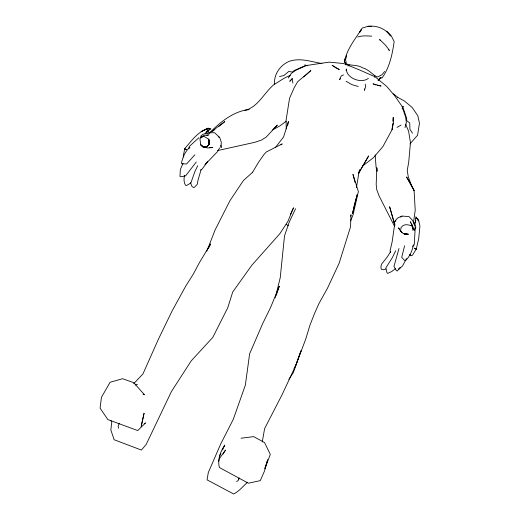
<?xml version="1.0" encoding="UTF-8"?>
<svg xmlns="http://www.w3.org/2000/svg" width="520" height="520" viewBox="0 0 520 520"><rect width="100%" height="100%" fill="white"/><g stroke="black" fill="none" stroke-linecap="round" stroke-linejoin="round"><path stroke-width="0.78" d="M188.994 148.746L189.007 147.16L189.95 145.86L198.913 137.703M364.468 88.913L364.423 90.35L365.755 86.411L365.144 84.071M416.553 217.906L415.772 218.27L414.817 226.064M345.397 64.825L345.566 62.582L345.813 63.05L344.39 62.108C346.528 49.693 354.738 39.644 361.452 29.387L359.431 32.649L362.141 28.106L368.362 26.202L371.391 26.305M392.535 125.008L392.119 129.578L382.96 146.484L373.464 157.697L362.966 165.698L358.351 173.7M392.88 121.192L393.224 117.384L393.341 122.395L392.119 129.578L393.14 123.221M264.953 468.059L267.683 459.765L264.55 470.906L260.28 480.616L248.385 483.216L219.369 467.512C217.38 459.596 220.35 451.581 224.822 445.094L222.489 450.008M413.472 222.514L415.22 210.197L414.089 190.522L411.249 184.808L408.324 177.014L407.225 170.56L408.74 161.928L410.462 142.617L408.61 131.248L405.594 124.111M356.421 187.759L359.437 169.605M184.737 148.798L183.326 155.649L183.781 157.073M346.073 70.454L346.34 68.952C346.262 78.305 361.465 83.974 368.413 78.305M262.236 442.052L264.622 428.584L282.146 394.589L295.678 365.612L305.734 339.112L309.907 325.306L314.438 313.742L318.819 303.817L327.587 288.015L339.163 263.185L350.506 226.909L351.032 214.767L350.668 216.255M344.981 58.786L344.39 62.108M394.738 223.652L392.158 241.787L390.032 250.939L390.526 252.447M184.529 175.247C183.82 178.536 183.664 182.488 185.588 185.367L186.647 185.419L190.866 182.994L194.811 171.75L197.724 165.672M287.736 125.281L288.425 121.524L283.562 136.994L275.23 147.713M413.348 244.862C412.406 250.744 409.767 256.503 405.464 260.663L404.501 260.37L401.726 257.348L404.593 245.785M414.512 230.49L414.999 228.254L415.974 227.103M218.686 461.468L219.369 458.594L225.498 450.099L223.093 454.116M276.055 294.723L280.228 277.687L284.518 235.775L289.276 222.008L295.575 208.715M402.181 108.979L402.707 106.847M404.982 127.712L406.367 122.48L405.632 117.065L401.888 106.087L394.803 95.908L386.965 86.651L375.219 76.869L359.697 70.011L343.714 63.531L329.127 62.14L306.358 65.52L295.711 70.323L291.239 73.489L288.301 78.013M346.704 55.413L345.585 59.592L346.365 63.902C351.631 65.962 357.578 64.558 362.648 67.853C368.641 69.309 372.053 74.529 377.306 77.005L381.817 74.925L384.637 71.455M398.996 248.514L393.952 266.422L396.299 270.445L397.183 271.031L400.069 267.793L398.671 269.152M275.19 297.772L275.867 295.497M207.883 133.075L208.656 130.559M201.117 169.553L197.964 180.369L197.333 184.21L194.422 187.323L193.433 187.512L191.9 186.342L190.508 182.702M276.224 295.412L279.305 286.228L270.53 307.6L262.815 323.297L249.626 353.769L245.362 385.106L233.279 419.367L220.753 443.904L208.299 472.57L207.077 479.869L233.688 494C239.239 491.153 243.081 486.213 247.566 482.222M406.529 258.544L402.454 266.058L398.697 269.23M264.829 468.8L270.309 454.402L264.537 442.54L253.682 436.631L240.988 438.217M206.811 251.147L215.169 229.794L229.983 200.636L243.451 180.486L252.707 172.205M119.359 423.176L118.112 426.14L118.703 428.246M350.63 220.889L353.1 214.708L358.365 191.588L352.95 174.33L355.069 182.533M415.857 220.675L415.044 222.489L413.621 223.958M183.027 163.222L180.356 169.507L179.966 176.508L180.993 176.755L185.627 175.812L196.281 161.98M290.284 214.611L293.495 207.811L287.885 221.403L279.832 233.727L251.836 265.226L232.758 291.896L227.734 307.788L212.791 337.396L191.185 360.906L171.411 391.573L146.204 444.418L141.407 450.073L114.127 439.731L110.831 429.923L111.787 422.051L110.955 420.693M252.363 172.614L258.453 162.409L263.945 154.518L266.383 151.924L282.204 143.891L280.969 144.84M219.486 456.32L220.818 453.512M395.681 250.75L392.373 257.582L385.866 267.878L386.945 272.656L387.725 273.416L391.684 271.564L395.388 268.645M208.514 248.268L210.652 243.9L199.199 263.022L193.408 273.93L185.75 286.078L172.198 310.784L158.347 339.352L142.935 373.958L133.679 383.728M239.285 478.361L238.121 480.5L236.619 481.663M219.57 147.94L217.36 151.808L204.912 164.756M358.481 173.478L368.647 155.909L362.966 165.698M294.028 368.342L295.678 365.612L301.015 350.779L293.325 372.632L288.88 379.269M390.676 251.55L387.459 256.672L381.426 264.322L380.952 266.721L381.095 268.613L381.661 269.483L383.396 269.731L385.827 268.976M397.625 97.299L404.456 101.017L412.191 107.503L417.846 115.784L419.458 123.26L417.547 135.278L409.942 143.917M238.368 479.193L239.245 477.958M380.946 77.545L378.411 80.275L380.354 77.714M205.049 133.816L209.372 129.246L209.092 128.434L209.372 129.246M378.411 80.275L380.354 77.961M194.877 154.778L186.596 163.943L182.299 163.872L181.402 163.358C182.696 157.352 185.075 151.346 189.897 147.258M412.718 246.461L414.245 244.699L415.337 225.914L412.38 220.188L408.935 216.554L401.791 216.067L397.462 218.166L393.959 222.313L394.947 225.355M205.933 163.527L207.578 161.779L201.955 169.299L200.688 170.02M378.06 80.197L380.685 77.454L378.118 80.132M292.403 78.566L289.75 81.309L292.091 78.663L292.916 83.044M209.047 133.465C219.947 122.323 233.149 111.352 249.145 109.453L247.715 109.883M340.516 78.748L339.45 79.749L341.204 75.992L343.499 74.886M206.323 131.593L208.006 130.065M303.771 76.96L310.869 70.558L297.7 81.659L294.138 87.802L289.556 98.273L286.078 120.237L286.267 128.876M200.668 136.214L202.995 134.225L209.879 132.802L214.584 132.71L219.7 137.482L221.26 142.084L221.097 147.602L220.747 145.262M212.453 131.437L214.922 129.474M218.628 126.523L224.809 121.609L209.879 132.802M347.965 66.001L349.226 65.02M395.818 220.896L393.959 222.313L389.623 206.765L394.836 224.523M400.777 217.119L402.019 216.177M206.44 131.755L208.247 130.39M286.189 121.238L279.819 125.963L272.642 129.922L277.316 125.06L266.208 137.091L261.45 140.082L254.612 142.357L217.588 150.573M144.274 423.787L145.529 422.897L137.748 430.567L107.9 419.601L100.067 408.148L101.465 397.26L110.117 382.259L122.623 378.709L133.796 382.714L144.476 394.778L143.006 394.199M205.881 132.294L210.867 128.966L210.405 128.323C198.79 129.74 191.718 140.842 184.496 148.876L186.563 149.513L185.347 149.038M397.013 127.4L401.05 125.067M208.182 128.18L201.208 131.541L208.182 128.18L206.011 129.155L207.545 129.084M305.142 65.683L294.171 70.551L292.487 72.014L288.711 71.487L283.81 75.556L279.487 76.577M244.946 110.468C258.31 106.88 264.075 92.71 274.131 84.442C279.507 81.465 284.388 77.337 290.322 75.484M409.266 255.307L410.716 254.794M357.74 37.037C362.161 35.347 367.088 35.984 371.716 36.127M202.852 136.637L200.538 137.306L204.406 135.33L209.034 134.849M206.713 135.519L208.26 135.07M402.487 106.841L403.754 106.49M135.213 384.995L137.423 384.404M415.279 217.119L416.072 217.009L418.788 220.955L419.933 225.959L418.691 238.752L416.26 249.106L412.555 255.073L411.346 255.788L409.779 254.592M371.235 26.442L368.075 26.455C376.506 24.96 385.834 28.931 390.696 35.971L386.451 31.168L391.307 35.848L394.154 41.574C392.405 54.1 389.558 67.698 381.999 78.026L380.497 77.734M404.937 234.124L407.316 234.254L404.105 233.903L408.382 234.175L404.105 233.903L402.253 232.921L400.641 230.952L401.024 227.572C403.624 223.411 408.473 224.504 412.23 226.194L413.023 230.607M307.749 65.728L305.428 65.624L304.986 64.558M205.212 147.199L203.697 147.121L207.591 147.966L212.81 147.602L209.768 147.44M205.127 146.9L206.648 147.037L203.171 146.972L200.701 144.879L199.927 138.508L203.658 136.103L208.708 139.217L209.209 144.671L208.708 139.217L209.079 140.621M274.625 84.604C273.442 74.568 280.325 64.903 289.458 61.243C300.385 57.59 311.149 61.75 321.887 63.511M377.475 85.319L381.075 86.034L373.068 83.856L376.031 85.033M415.772 218.27L416.273 218.374M358.254 86.456L351.995 84.682L346.047 81.276M337.214 68.594L339.32 69.543L332.111 65.28L336.512 68.276M218.192 136.78L219.577 137.442M286.208 224.4L288.301 225.596M388.583 49.894L389.46 50.401L385.671 45.331L379.626 39.455L380.185 40.391M402.142 232.466L400.855 231.569L398.431 227.864L399.457 228.943M393.244 93.776L397.696 97.201M201.318 145.405L203.171 146.972L206.629 146.965L208.91 144.515L208.956 140.023L208.91 144.515L206.778 147.102L203.417 147.173L200.701 144.879M200.421 144.222L202.846 146.698M417.781 219.921L418.788 220.955L417.547 218.478M412.503 133.25L409.929 129.266L409.754 122.98L406.634 120.575L406.685 118.398L402.916 107.205M394.582 226.389L379.138 196.014L376.772 189.735L376.181 184.411L376.87 167.791L377.195 171.002M410.904 223.119L410.306 221.734L412.36 225.141L413.589 229.365L411.502 224.51M376.851 171.151L376.103 167.291L375.154 154.882M374.608 75.764L374.693 77.324M414.407 248.222L416.26 249.106L414.407 248.222M144.047 413.335L141.193 426.419L144.047 413.335M354.367 204.886L352.508 213.655L357.168 194.733L354.367 204.886M409.045 181.149L406.575 176.982L414.089 190.522L409.045 181.149"/></g></svg>
